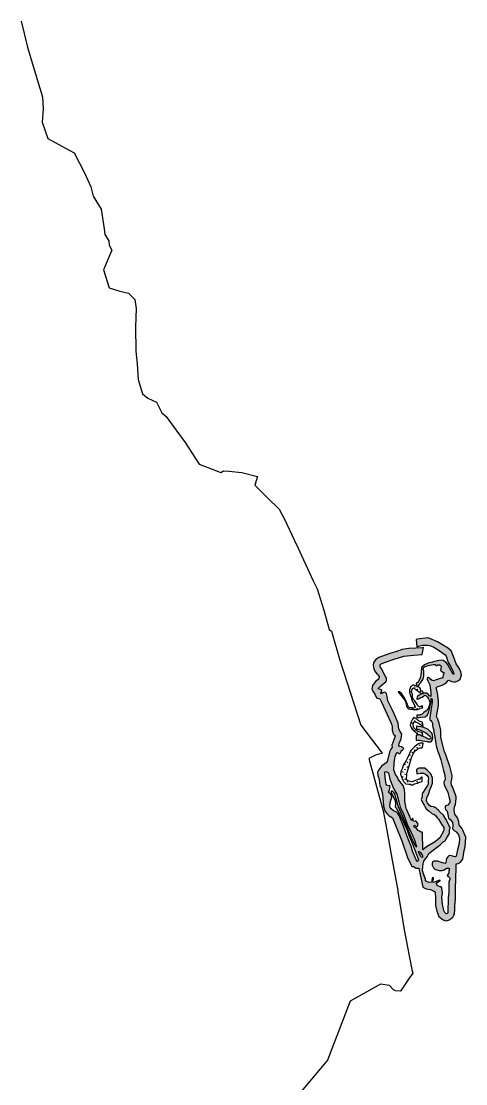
# Model space of a CAD drawing. Header units: metres. Extents: x 273377 to 358923, y 1974345 to 2116525.
# Drawn here: x 285333 to 288625, y 1998208 to 2006071 of the extents above; entities that cross this region are included whole.
import ezdxf

# ---------------------------------------------------------------- set-up
doc = ezdxf.new("R2010")
doc.units = ezdxf.units.M
doc.header["$MEASUREMENT"] = 0
for name, color, linetype in [('DISTRICT BOUNDRY', 86, 'Continuous'), ('MANGROOVE BUFFER ZONE', 120, 'Continuous'), ('MANGROOVES BUFFER ZONE', 120, 'Continuous')]:
    doc.layers.add(name, color=color, linetype=linetype)

msp = doc.modelspace()

# ---------------------------------------------------------------- hatches: boundary and pattern name
at = {"layer": 'MANGROOVE BUFFER ZONE'}
h = msp.add_hatch(dxfattribs=at)
h.set_pattern_fill('GRASS', color=256, scale=25)
h.paths.add_polyline_path([(288157.6, 2000680.1), (288165.9, 2000689.2), (288160.8, 2000695), (288158.9, 2000697.6), (288149.8, 2000702.5), (288135.1, 2000704.6), (288130.8, 2000710.7), (288133, 2000725.2), (288147.8, 2000760.5), (288152, 2000794.7), (288147.9, 2000801.3), (288139.2, 2000814.2), (288128.6, 2000831.7), (288128, 2000855.3), (288124.2, 2000876.1), (288109.1, 2000912.1), (288095.1, 2000944.6), (288080.1, 2000977.2), (288047.5, 2001041.6), (288044.2, 2001070.5), (288040.8, 2001087), (288037.7, 2001094.9), (288034.4, 2001101), (288031, 2001104.5), (288021.9, 2001105.3), (288016.9, 2001104.2), (288010.5, 2001100.2), (288003.7, 2001097), (287996.4, 2001096.3), (287994.9, 2001097.6), (287996, 2001102.2), (288002, 2001107.6), (288002.9, 2001117.5), (288002.9, 2001120.7), (287993.3, 2001126.6), (287975.1, 2001130), (287991.2, 2001149), (288026.7, 2001178.7), (288035.2, 2001183.4), (288037.3, 2001194.1), (288038.2, 2001204.7), (288038.8, 2001210), (288037.4, 2001212.6), (288029.7, 2001222.1), (287999.1, 2001282.8), (287991.1, 2001293.1), (287990.2, 2001305.2), (287993.3, 2001312.8), (288022.5, 2001325), (288095.3, 2001351), (288166.3, 2001373.2), (288239.8, 2001379.5), (288303.5, 2001383.5), (288311.2, 2001435.3), (288303.4, 2001434.5), (288254.7, 2001430.9), (288202.7, 2001429.6), (288153.2, 2001420.8), (288107, 2001404.4), (288071.2, 2001394.2), (288028.3, 2001379.8), (287981.3, 2001362.3), (287958.5, 2001347.4), (287941.7, 2001326), (287939.1, 2001304), (287944.6, 2001277.5), (287954.7, 2001256), (287968.2, 2001239.9), (287973.9, 2001233.7), (287983.2, 2001222.5), (287983.6, 2001210.9), (287981.7, 2001207), (287975.7, 2001199), (287956, 2001185.9), (287933.7, 2001156), (287930.4, 2001128.7), (287930.6, 2001127.9), (287932.6, 2001122.9), (287935.9, 2001114.3), (287948.5, 2001097.2), (287964.3, 2001064.9), (287989.7, 2001057), (288000.8, 2001032.3), (288043.9, 2000939.7), (288070.3, 2000882.4), (288077.5, 2000862), (288080.6, 2000850.8), (288079.9, 2000824.4), (288083, 2000816.2), (288086, 2000805.9), (288093.6, 2000790.5), (288098.1, 2000787.7), (288103.1, 2000780.2), (288092.2, 2000752), (288077.2, 2000713.7), (288081.3, 2000698.3), (288070.8, 2000683.6), (288063.2, 2000668.7), (288042.5, 2000592.2), (288035.2, 2000582.2), (288026.1, 2000575.6), (288001.8, 2000557.2), (287979, 2000529.9), (287971.6, 2000513.6), (287973, 2000489.9), (287981.6, 2000469.3), (287987.1, 2000439.4), (287988.5, 2000411.5), (287996.2, 2000401.9), (287999.1, 2000391.5), (288007.5, 2000353.6), (288016.9, 2000262.4), (288028.5, 2000221.7), (288044.5, 2000202.6), (288059, 2000191), (288081.6, 2000176.5), (288150.7, 2000005.3), (288197.5, 1999875.9), (288213.1, 1999842.8), (288226.9, 1999816.5), (288238.6, 1999816.5), (288259.2, 1999804.1), (288270.3, 1999802.3), (288276.3, 1999803), (288277.8, 1999803.4), (288308, 1999662.6), (288332.7, 1999651.6), (288365, 1999644.9), (288398.4, 1999629.2), (288400.4, 1999577.5), (288400.9, 1999527.4), (288411.5, 1999484.6), (288426.9, 1999446), (288457.1, 1999420.5), (288476.7, 1999414.2), (288490.9, 1999416.1), (288509.8, 1999422.7), (288518.5, 1999429.9), (288530.5, 1999441.4), (288538.1, 1999456.1), (288541.8, 1999463.9), (288543.5, 1999499.7), (288545, 1999523.3), (288549.5, 1999576.6), (288548.2, 1999678.2), (288552.2, 1999699.8), (288554.9, 1999834.5), (288558.2, 1999834.9), (288570.2, 1999838.7), (288584.4, 1999846.2), (288594, 1999856.6), (288602.5, 1999870), (288614.3, 1999933.5), (288621.2, 1999961.5), (288625.4, 2000033.8), (288604.4, 2000084.5), (288595.8, 2000100.1), (288581, 2000115.7), (288577.2, 2000119.7), (288574.1, 2000145.5), (288565.3, 2000176.8), (288543.8, 2000204.2), (288541.1, 2000216.1), (288540, 2000235.9), (288541.9, 2000258), (288550.4, 2000275.1), (288553.5, 2000319.3), (288553.7, 2000331.7), (288546, 2000354.1), (288527.7, 2000405.5), (288520.7, 2000417.1), (288517, 2000440.9), (288521.9, 2000462.9), (288523.7, 2000485.6), (288519.3, 2000509.2), (288509.6, 2000547.6), (288477.7, 2000641.1), (288467.8, 2000665), (288441.3, 2000770.5), (288439.6, 2000823.6), (288427.6, 2000875.3), (288417.5, 2000906.1), (288408.9, 2000924.8), (288423.9, 2001008.4), (288423.1, 2001040.5), (288415.2, 2001101.3), (288412.6, 2001112.1), (288406.2, 2001137.1), (288412.6, 2001144.9), (288444.3, 2001155.1), (288461.9, 2001163.7), (288469, 2001166.4), (288482.6, 2001177.9), (288493.7, 2001190.1), (288496.2, 2001191.9), (288498.8, 2001193.7), (288500.8, 2001194.9), (288510, 2001189.7), (288519.6, 2001185.7), (288537, 2001181.8), (288550.2, 2001182.8), (288562.9, 2001186.3), (288570.6, 2001192), (288582.8, 2001201.5), (288584.4, 2001203), (288591.7, 2001225.2), (288594.7, 2001232.8), (288589.4, 2001255.7), (288575.7, 2001283.1), (288555.2, 2001316.4), (288534, 2001368.7), (288525.1, 2001395), (288518.2, 2001412.6), (288488.5, 2001435.4), (288466, 2001449), (288415.9, 2001478.4), (288359.8, 2001502.5), (288344.2, 2001508.8), (288266.9, 2001498.6), (288259.2, 2001496.9), (288262.2, 2001441.3), (288276, 2001446.5), (288303.8, 2001454), (288342.4, 2001455), (288360.2, 2001450.9), (288387.9, 2001438.6), (288429.3, 2001415.3), (288471.7, 2001383), (288479.1, 2001373.1), (288494.7, 2001324.4), (288511.3, 2001297.2), (288531.1, 2001256.3), (288538.1, 2001240.6), (288536.2, 2001238.7), (288532.3, 2001239.9), (288529.8, 2001242.2), (288519.5, 2001258), (288514.2, 2001268.5), (288489, 2001312.8), (288478.2, 2001327.5), (288458.3, 2001339.3), (288444.3, 2001343.8), (288413.1, 2001336.8), (288378, 2001328.7), (288346, 2001320.2), (288318.9, 2001308.2), (288301.2, 2001291.6), (288298.4, 2001286.4), (288293.2, 2001232.9), (288288.1, 2001210.8), (288279.2, 2001195), (288272, 2001180.5), (288264.1, 2001175.3), (288258.2, 2001173.7), (288262.1, 2001149.8), (288268.2, 2001147.1), (288270.8, 2001147.4), (288275, 2001152.2), (288286.4, 2001168.9), (288291.7, 2001177.6), (288306.5, 2001200), (288311.7, 2001214), (288314, 2001224.8), (288313.8, 2001261.4), (288310, 2001277), (288313.4, 2001287.8), (288320.8, 2001293.7), (288346.7, 2001303.5), (288383.3, 2001310), (288390.3, 2001311.1), (288395.7, 2001310.4), (288400.2, 2001309.7), (288402.2, 2001308.5), (288404.1, 2001306.7), (288404.5, 2001303.1), (288406.9, 2001300.5), (288410.9, 2001302.2), (288418.3, 2001309.2), (288420, 2001309.2), (288430.1, 2001307.4), (288433.9, 2001306.6), (288436.4, 2001304.7), (288438.5, 2001302.7), (288442.3, 2001297.9), (288443.6, 2001294.6), (288439.5, 2001268.3), (288440.2, 2001264.5), (288440.7, 2001263), (288442.6, 2001261.9), (288444.8, 2001261.9), (288456.2, 2001255.1), (288462.4, 2001251.8), (288463.2, 2001243.2), (288457.6, 2001232.3), (288456.2, 2001221.1), (288455, 2001212.6), (288447, 2001210), (288434.7, 2001206.7), (288412.4, 2001198.6), (288387.1, 2001189.7), (288376.9, 2001192.4), (288367.1, 2001199.1), (288358.3, 2001210), (288346.5, 2001214.8), (288341, 2001213.4), (288340.1, 2001201.6), (288344.4, 2001188.7), (288358.1, 2001160.9), (288366.5, 2001102.7), (288366.3, 2001082.9), (288367.3, 2001074.9), (288365.5, 2001074.3), (288356.5, 2001079.3), (288346.7, 2001091), (288335.6, 2001097.9), (288319.5, 2001099), (288315.5, 2001101.2), (288309.6, 2001099.2), (288311.5, 2001094.6), (288303.3, 2001095.2), (288302.1, 2001095.6), (288280.5, 2001083.2), (288269.8, 2001076.5), (288264.9, 2001074.5), (288263.4, 2001053), (288274.3, 2001057.5), (288288.1, 2001064.6), (288302, 2001069.9), (288312.1, 2001076.4), (288317.3, 2001080), (288322.4, 2001082.6), (288327.3, 2001081), (288331.4, 2001078.8), (288341.7, 2001069.8), (288350.3, 2001056.1), (288356.7, 2001041.2), (288358.4, 2001019.5), (288350.7, 2000998.5), (288338.4, 2000972.8), (288313.6, 2000954.8), (288302.5, 2000944.1), (288284.1, 2000936.7), (288268.9, 2000935.1), (288263.8, 2000935.8), (288264.2, 2000915.9), (288292.8, 2000920.3), (288324.1, 2000924.3), (288341.9, 2000937.7), (288352.5, 2000960.4), (288359.6, 2000993.5), (288370.1, 2001032.4), (288368.5, 2001051.1), (288368.4, 2001056.8), (288370.2, 2001058.6), (288373.2, 2001058.9), (288376.3, 2001054.7), (288377, 2001029.5), (288369.2, 2000984.6), (288359.9, 2000919.3), (288359.4, 2000905.8), (288360.3, 2000901), (288365.8, 2000895.1), (288373.1, 2000885.8), (288377.9, 2000875.6), (288379.8, 2000857.1), (288382.6, 2000846.6), (288388.9, 2000825.3), (288390.1, 2000809.7), (288397.4, 2000775.8), (288404, 2000724.5), (288406.9, 2000710), (288419.6, 2000666), (288428.1, 2000643), (288439.7, 2000605.2), (288461, 2000526.4), (288470.6, 2000491.5), (288472.1, 2000459.9), (288463.8, 2000439.7), (288464.6, 2000420.6), (288482, 2000382.6), (288491.8, 2000365), (288497.9, 2000344.6), (288500.5, 2000332.6), (288508.2, 2000307.1), (288506.2, 2000288.7), (288493.3, 2000270.5), (288483.5, 2000268.3), (288473, 2000261.5), (288473, 2000248.4), (288475.1, 2000238.8), (288487, 2000225.8), (288495.1, 2000187.4), (288497.8, 2000173.2), (288511, 2000162.8), (288527.6, 2000144.5), (288528.9, 2000122.4), (288528.3, 2000095.5), (288534.4, 2000087.8), (288542.4, 2000080.6), (288549.6, 2000077), (288557.6, 2000071), (288570.9, 2000049.9), (288579.4, 2000025.2), (288575.8, 1999986.2), (288565.4, 1999939), (288553.4, 1999892.5), (288549.1, 1999887.9), (288536.6, 1999890.9), (288519.8, 1999895.5), (288503.3, 1999896.8), (288491.8, 1999886.5), (288485.5, 1999876.9), (288481.4, 1999863.2), (288477.2, 1999843), (288473.1, 1999838.9), (288453.8, 1999842.4), (288438.9, 1999847.8), (288426.9, 1999853.4), (288417.6, 1999854.4), (288387.7, 1999855.1), (288378.6, 1999849.4), (288375.9, 1999836.8), (288375.6, 1999826.7), (288385.3, 1999805.4), (288395.8, 1999796.2), (288402.2, 1999792.6), (288429, 1999786.4), (288449.4, 1999786.2), (288457, 1999787.9), (288466, 1999790.2), (288475.4, 1999798.5), (288479.2, 1999800.9), (288485.4, 1999803.8), (288493.6, 1999804.1), (288499.6, 1999804), (288503, 1999801.6), (288504, 1999797.6), (288500.2, 1999784.1), (288499.8, 1999770.1), (288492.1, 1999756.3), (288488.1, 1999749.7), (288496.8, 1999740.8), (288505.3, 1999734.6), (288507.9, 1999730.5), (288506.5, 1999720.6), (288500.4, 1999701.5), (288499, 1999625.3), (288496.1, 1999584.8), (288493.2, 1999475.5), (288489.6, 1999467.1), (288481.9, 1999464.4), (288479.2, 1999464.9), (288469.8, 1999474.7), (288462.5, 1999490.9), (288455.3, 1999524.6), (288453.1, 1999533.7), (288448.4, 1999591.1), (288452.2, 1999616.2), (288448.6, 1999656.7), (288443.6, 1999666.1), (288435.3, 1999665.4), (288413.2, 1999675.8), (288408.5, 1999690.9), (288412.6, 1999696.5), (288425.6, 1999703.8), (288430.9, 1999706.8), (288436.2, 1999709.3), (288435.4, 1999712.3), (288432.1, 1999715.1), (288418.8, 1999709), (288399.9, 1999701.2), (288394.5, 1999699.1), (288387.4, 1999698.3), (288379, 1999704.6), (288380.8, 1999710.8), (288384.2, 1999715.6), (288386.9, 1999718.9), (288387.6, 1999727.5), (288383.9, 1999733.8), (288376.3, 1999731.6), (288375.1, 1999709.8), (288370.4, 1999701), (288354.8, 1999697.1), (288334.9, 1999704), (288328.2, 1999709.1), (288326.3, 1999726.7), (288322.8, 1999734.7), (288312, 1999762.5), (288305.8, 1999785.5), (288307.4, 1999819.3), (288309.9, 1999835.8), (288315.6, 1999854.5), (288326, 1999871.4), (288338.8, 1999888), (288346.8, 1999901.2), (288355.2, 1999911.9), (288364.8, 1999921.8), (288434.9, 1999976.3), (288457.1, 1999998.6), (288472.1, 2000005.5), (288478.2, 2000016), (288487, 2000033.4), (288505.2, 2000058.8), (288504.3, 2000086), (288507.4, 2000093.3), (288509.5, 2000099.6), (288509.4, 2000102.8), (288507, 2000108.4), (288502.2, 2000116.3), (288487, 2000148.1), (288478.9, 2000165.8), (288461.2, 2000196), (288436.3, 2000219), (288424.7, 2000226.9), (288423, 2000234.3), (288414.2, 2000240.9), (288406.4, 2000247.5), (288397.7, 2000251.8), (288392.8, 2000254.4), (288387.1, 2000256.3), (288366.8, 2000260.8), (288356.2, 2000267.6), (288350, 2000276), (288340.8, 2000287.8), (288335.3, 2000302.9), (288336.5, 2000323.4), (288352.3, 2000355.8), (288359.9, 2000382.9), (288369.1, 2000405.3), (288379.9, 2000431.9), (288379.1, 2000472.9), (288367.3, 2000501.5), (288340.6, 2000529), (288323.1, 2000543.6), (288278.4, 2000543.1), (288268.8, 2000538.7), (288264.3, 2000535.5), (288261.3, 2000534.7), (288262.3, 2000502.5), (288291, 2000505.7), (288313.1, 2000506.1), (288326.1, 2000499.8), (288338.1, 2000491.2), (288346.6, 2000476.7), (288350, 2000467.1), (288346.2, 2000455.3), (288346.1, 2000426.1), (288341.2, 2000415.4), (288326.2, 2000393.1), (288305.2, 2000359.5), (288302.9, 2000350), (288301.3, 2000331.5), (288295.9, 2000311.5), (288304.6, 2000289.6), (288317.3, 2000269.1), (288322.9, 2000258.8), (288332.8, 2000242.1), (288353.4, 2000224.5), (288376.3, 2000205.7), (288388, 2000202), (288400.2, 2000193.2), (288413.3, 2000175.1), (288424.3, 2000166.6), (288446.3, 2000128.3), (288462.4, 2000105.4), (288463.3, 2000089.5), (288459.6, 2000077), (288433.6, 2000027.4), (288401.8, 2000001.2), (288334.2, 1999962.4), (288306.9, 1999939.3), (288306, 2000068.3), (288301.4, 2000069.8), (288294.3, 2000070.6), (288289.8, 2000072.6), (288282.8, 2000078), (288273.7, 2000081.5), (288263.3, 2000094), (288248.5, 2000105), (288242.7, 2000107.9), (288244.2, 2000118), (288244.4, 2000120.1), (288250, 2000120.9), (288253.5, 2000117.2), (288259.1, 2000112.3), (288265.5, 2000111.9), (288268.6, 2000113.9), (288270.4, 2000117.8), (288271.4, 2000126.3), (288271.8, 2000131.9), (288267.7, 2000136.8), (288260, 2000149.8), (288255.2, 2000151.8), (288251.1, 2000150.6), (288245.9, 2000150), (288241.9, 2000151.7), (288238.1, 2000154.7), (288237, 2000158.4), (288236, 2000169.5), (288231.4, 2000172.1), (288229.6, 2000170.3), (288228.5, 2000167.2), (288228.7, 2000161.9), (288230, 2000157.1), (288224.7, 2000155.4), (288221.8, 2000161.3), (288220.2, 2000164.6), (288216.9, 2000169.4), (288210.8, 2000188.8), (288203.9, 2000201.5), (288188.1, 2000236.1), (288184.3, 2000245.6), (288174.1, 2000299), (288173.2, 2000356.8), (288170.6, 2000386.8), (288162.3, 2000416.3), (288153.1, 2000427.2), (288138, 2000445.6), (288124.3, 2000461), (288118.8, 2000476.9), (288105.3, 2000497.3), (288093.3, 2000530), (288094.5, 2000577.1), (288096.8, 2000599.1), (288103.4, 2000629.2), (288111.3, 2000654.4), (288113.8, 2000658.4), (288117.8, 2000658.8), (288125.1, 2000656.3), (288131.2, 2000653.1), (288138.1, 2000652.6), (288141, 2000656.1), (288147, 2000666.3), (288146.3, 2000671.8)])
h.paths.add_polyline_path([(288034.4, 2000518.9), (288053.2, 2000510.1), (288063.8, 2000462.9), (288090.3, 2000393.5), (288113.7, 2000351.4), (288129.9, 2000294.6), (288139.9, 2000255.5), (288148.2, 2000232.7), (288164.8, 2000205.9), (288183.7, 2000149.1), (288197.2, 2000117.3), (288211.3, 2000089.9), (288233, 2000041), (288247.1, 2000004.6), (288259.6, 1999962), (288257, 1999958.2), (288252.9, 1999970.7), (288236.8, 1999999.6), (288226.6, 2000022.9), (288159.9, 2000185.2), (288145.5, 2000216.8), (288127.3, 2000258.2), (288113.8, 2000299), (288104.1, 2000334.4), (288101.6, 2000347.5), (288094.8, 2000360.2), (288085.8, 2000372), (288082.1, 2000374.2), (288075.1, 2000374.1), (288072.8, 2000373.1), (288071.9, 2000370.7), (288072.5, 2000364.4), (288099.7, 2000307.8), (288102.5, 2000302.1), (288103.9, 2000279.1), (288102.4, 2000256.2), (288107.9, 2000252.4), (288127.2, 2000218.5), (288155.7, 2000161.2), (288167.1, 2000137.1), (288179.9, 2000108.1), (288191, 2000084.4), (288205.9, 2000040.1), (288227.7, 1999988.7), (288241.1, 1999956.4), (288259.9, 1999905), (288268.6, 1999884.7), (288275.1, 1999864.2), (288272.9, 1999858.7), (288266.4, 1999853.3), (288257.1, 1999866), (288246, 1999894.7), (288231.8, 1999930.2), (288220.1, 1999967.1), (288201.1, 2000012.7), (288187.5, 2000053), (288167.4, 2000105.9), (288157, 2000130.5), (288132.4, 2000192.8), (288121.7, 2000207.2), (288109.2, 2000221.1), (288090.2, 2000228.2), (288073.3, 2000243.3), (288066.5, 2000252.6), (288063.1, 2000265.1), (288067.6, 2000300.3), (288078.1, 2000326.4), (288075.5, 2000344.7), (288070.3, 2000350.9), (288059.4, 2000357.7), (288052.6, 2000364.7), (288059.4, 2000384.2), (288063.4, 2000396.7), (288065.8, 2000406.4), (288062.6, 2000414.3), (288055.2, 2000413.8), (288039.5, 2000416.8), (288038.8, 2000419.6), (288035.9, 2000427.4), (288033.3, 2000438.4), (288027.4, 2000479.8), (288026.1, 2000505.5), (288025, 2000514.6), (288029.5, 2000517.1)], flags=16)
h.paths.add_polyline_path([(288274.2, 1999926.1), (288279, 1999926.7), (288287.4, 1999921.4), (288296.7, 1999906.8), (288301.7, 1999899.7), (288304.6, 1999896.1), (288306.1, 1999883.5), (288295.8, 1999884.5), (288291.8, 1999890.9), (288280.4, 1999912.4), (288274.6, 1999920.8), (288273.3, 1999924.2)], flags=16)
h.paths.add_polyline_path([(288373.4, 2000801.3), (288362.7, 2000814.5), (288344.9, 2000831.3), (288333.1, 2000836.9), (288307.9, 2000845.9), (288261.5, 2000854.6), (288260.7, 2000832.1), (288268.8, 2000831.6), (288283.7, 2000827), (288300.7, 2000819.5), (288315.4, 2000811.8), (288329.7, 2000804.3), (288340.6, 2000798.2), (288358.7, 2000780.6), (288364.2, 2000774.4), (288366.1, 2000771.2), (288365.5, 2000763.6), (288363.8, 2000759.3), (288359.2, 2000757.2), (288349.3, 2000757.5), (288340.9, 2000761.1), (288327.3, 2000769.6), (288308.8, 2000776.8), (288300.3, 2000781.1), (288289.1, 2000786.9), (288275.5, 2000789.4), (288270.6, 2000787.1), (288259.2, 2000785.7), (288258.1, 2000749.4), (288270.1, 2000749.9), (288283.1, 2000751.5), (288295.3, 2000748.3), (288306.1, 2000745.8), (288339, 2000740.1), (288343.9, 2000738.3), (288364.6, 2000737.6), (288371.9, 2000742.6), (288379.2, 2000753.8), (288380.4, 2000770.5), (288379.8, 2000789.2)], flags=17)
at = {"layer": 'MANGROOVES BUFFER ZONE'}
h = msp.add_hatch(dxfattribs=at)
h.set_pattern_fill('GRASS', color=256)
h.set_pattern_definition([(90, (0, 0), (-17.96051224, 17.96051224), [4.7625, -31.15852448]), (45, (0, 0), (-17.96051224, 17.96051224), [4.7625, -20.6375]), (135, (0, 0), (-17.96051224, -17.96051224), [4.7625, -20.6375])])
h.paths.add_polyline_path([(288187.7, 2000502), (288191.7, 2000511.9), (288202, 2000544.8), (288214.5, 2000586.2), (288220, 2000613.8), (288225.5, 2000628.4), (288240.9, 2000660.1), (288250.7, 2000671.7), (288269.1, 2000684), (288286.1, 2000693.2), (288299.5, 2000694.8), (288304.3, 2000696.7), (288308.7, 2000729.4), (288297.1, 2000729), (288288.2, 2000728.1), (288280.7, 2000725.2), (288276, 2000723), (288268.5, 2000718.4), (288246.6, 2000702.4), (288221, 2000676.4), (288212.4, 2000664.4), (288201.7, 2000634.8), (288182.9, 2000599.5), (288160.4, 2000561), (288156.4, 2000543.7), (288143.7, 2000519), (288141.7, 2000498.6), (288155.8, 2000460.8), (288167.6, 2000442), (288180.6, 2000427.8), (288204.9, 2000424.4), (288220.7, 2000420.9), (288234.2, 2000421.3), (288244.2, 2000428.4), (288268, 2000433.3), (288283.3, 2000439.4), (288303.4, 2000444.7), (288302.9, 2000477.1), (288300.9, 2000476.6), (288293.3, 2000472.8), (288284.8, 2000465.5), (288271.9, 2000459), (288258.6, 2000454.3), (288240, 2000447.5), (288222.9, 2000442.4), (288213.6, 2000445.1), (288202.9, 2000448), (288193.6, 2000452), (288187.5, 2000456.6)])
h.paths.add_polyline_path([(288236.2, 2000859.1), (288237.2, 2000879.6), (288240, 2000885.4), (288254.3, 2000886.9), (288276.1, 2000877.7), (288291.1, 2000866.2), (288304.5, 2000856.5), (288310.9, 2000852.5), (288306, 2000884.2), (288295.8, 2000886.2), (288286.7, 2000889), (288280.1, 2000892.2), (288273.8, 2000897.2), (288262.7, 2000905.7), (288248.2, 2000914.4), (288239.8, 2000918), (288231.9, 2000906.7), (288218.2, 2000882.1), (288214.4, 2000861.4), (288226.3, 2000835.8), (288257.3, 2000807.1), (288262.7, 2000798.7), (288279.2, 2000793), (288307.4, 2000784.1), (288304.9, 2000804.4), (288270.5, 2000816), (288241.5, 2000842.8)])
h.paths.add_polyline_path([(288302.6, 2001006.1), (288300.4, 2001005.2), (288297.8, 2001003.3), (288295.9, 2001000.8), (288294.2, 2000999.3), (288289.1, 2000998.8), (288282.3, 2000998), (288278.3, 2000998.9), (288272.9, 2001003.2), (288267.2, 2001012.1), (288248.2, 2001040.9), (288236.7, 2001054.2), (288231.5, 2001068.4), (288229.7, 2001085.8), (288223.9, 2001111.1), (288227.6, 2001128), (288231.6, 2001132.8), (288238.1, 2001137.2), (288244.1, 2001133), (288253.3, 2001127.5), (288272.5, 2001112.6), (288292.6, 2001099.3), (288303.3, 2001095.2), (288311.5, 2001094.6), (288303.8, 2001113.1), (288300.6, 2001113), (288293, 2001114.4), (288289.1, 2001131.8), (288285.4, 2001137.7), (288283.5, 2001139.5), (288275.1, 2001144), (288262.2, 2001149.8), (288251, 2001154.1), (288240.4, 2001156.8), (288230.7, 2001156.8), (288227.6, 2001155.4), (288223.2, 2001151.4), (288217.5, 2001146.7), (288208.6, 2001122.8), (288208.8, 2001103.9), (288217.3, 2001073.5), (288227.1, 2001050), (288234, 2001032.2), (288244.5, 2001010), (288250.3, 2000995.5), (288250.3, 2000992.1), (288247.7, 2000990.9), (288237.7, 2000987.8), (288230.8, 2000986.7), (288227.6, 2000988.9), (288222.2, 2000990.5), (288217.1, 2000990.5), (288208.8, 2000991), (288205.1, 2000993.1), (288199.8, 2000999.8), (288187.5, 2001031.9), (288182.6, 2001045.4), (288167.4, 2001072.3), (288149.7, 2001095.4), (288134.2, 2001108), (288125.3, 2001109.6), (288123.7, 2001108.5), (288123.6, 2001106.2), (288128.6, 2001100.1), (288144.1, 2001083), (288161.4, 2001062), (288172.5, 2001050), (288180.5, 2001028.8), (288184.5, 2001011.1), (288187.3, 2001002.2), (288192.2, 2000991.4), (288195.8, 2000986.8), (288203.4, 2000983.3), (288212.7, 2000981), (288234.4, 2000977.1), (288267.2, 2000976.9), (288283.6, 2000982.9), (288288.4, 2000986.6), (288297.5, 2000989.2), (288307.2, 2000989)])

# ---------------------------------------------------------------- linework, layer by layer
at = {"layer": 'DISTRICT BOUNDRY'}
msp.add_polyline3d([(285332.8, 2006071.3, 0), (285380.2, 2005879.7, 0), (285443.4, 2005665.8, 0), (285479.4, 2005543.3, 0), (285489.9, 2005508.6, 0), (285494.5, 2005423.2, 0), (285487.2, 2005325.2, 0), (285528.7, 2005202.7, 0), (285660.7, 2005132.5, 0), (285723.7, 2005097.8, 0), (285804.5, 2004944.8, 0), (285849.3, 2004847, 0), (285864.9, 2004776.6, 0), (285924.1, 2004680.5, 0), (285946.1, 2004534.9, 0), (285952.7, 2004492.6, 0), (285981.2, 2004447.4, 0), (285984.9, 2004413.1, 0), (286004.9, 2004377.2, 0), (285942, 2004230.4, 0), (285985.2, 2004097.4, 0), (286062.4, 2004072.9, 0), (286127.6, 2004059.8, 0), (286173.9, 2004011.1, 0), (286183.7, 2003946.1, 0), (286179.3, 2003808.5, 0), (286182.3, 2003630.2, 0), (286192, 2003536.9, 0), (286198.1, 2003419.9, 0), (286229.9, 2003313.6, 0), (286270.6, 2003282.4, 0), (286334.4, 2003251.7, 0), (286375.4, 2003173.9, 0), (286405.7, 2003146.8, 0), (286485, 2003036.4, 0), (286546.7, 2002954, 0), (286650.7, 2002794.1, 0), (286810.9, 2002731.8, 0), (286831.4, 2002743.8, 0), (286869.4, 2002741.6, 0), (286966.2, 2002732.8, 0), (287083, 2002701.4, 0), (287062.3, 2002637.5, 0), (287154.3, 2002547.8, 0), (287243.9, 2002459.2, 0), (287281.6, 2002385.9, 0), (287355, 2002233.2, 0), (287384.9, 2002172, 0), (287422.6, 2002084.2, 0), (287495.8, 2001929.2, 0), (287523.9, 2001871.1, 0), (287573, 2001713.1, 0), (287612.5, 2001569.8, 0), (287630.7, 2001557.7, 0), (287692.4, 2001343, 0), (287848.5, 2000860.5, 0), (288005.3, 2000653.4, 0), (287956.5, 2000639.2, 0), (287907.7, 2000616.2, 0), (288014.2, 2000228.6, 0), (288039.9, 2000083.5, 0), (288081, 1999862.8, 0), (288121.2, 1999639.2, 0), (288122.3, 1999627.6, 0), (288172.4, 1999334, 0), (288206.6, 1999154.3, 0), (288225.4, 1999052.6, 0), (288234, 1999027.5, 0), (288200.2, 1998981.2, 0), (288142.1, 1998893.4, 0), (288104.4, 1998895.3, 0), (288089.4, 1998902.6, 0), (288060.9, 1998934.3, 0), (287994.7, 1998944.8, 0), (287769.4, 1998819.6, 0), (287644.8, 1998497.5, 0), (287601.8, 1998381.6, 0), (287405.8, 1998150.6, 0)], dxfattribs=at)
at = {"layer": 'MANGROOVES BUFFER ZONE', "flags": 128}
for points in [[(288306.9, 1999939.3), (288306, 2000068.3), (288301.4, 2000069.8), (288294.3, 2000070.6), (288289.8, 2000072.6), (288282.8, 2000078), (288273.7, 2000081.5), (288263.3, 2000094), (288248.5, 2000105), (288242.7, 2000107.9), (288244.2, 2000118), (288244.4, 2000120.1), (288250, 2000120.9), (288253.5, 2000117.2), (288259.1, 2000112.3), (288265.5, 2000111.9), (288268.6, 2000113.9), (288270.4, 2000117.8), (288271.4, 2000126.3), (288271.8, 2000131.9), (288267.7, 2000136.8), (288260, 2000149.8), (288255.2, 2000151.8), (288251.1, 2000150.6), (288245.9, 2000150), (288241.9, 2000151.7), (288238.1, 2000154.7), (288237, 2000158.4), (288236, 2000169.5), (288231.4, 2000172.1), (288229.6, 2000170.3), (288228.5, 2000167.2), (288228.7, 2000161.9), (288230, 2000157.1), (288224.7, 2000155.4), (288221.8, 2000161.3), (288220.2, 2000164.6), (288216.9, 2000169.4), (288210.8, 2000188.8), (288203.9, 2000201.5), (288188.1, 2000236.1), (288184.3, 2000245.6), (288174.1, 2000299), (288173.2, 2000356.8), (288170.6, 2000386.8), (288162.3, 2000416.3), (288153.1, 2000427.2), (288138, 2000445.6), (288124.3, 2000461), (288118.8, 2000476.9), (288105.3, 2000497.3), (288093.3, 2000530), (288094.5, 2000577.1), (288096.8, 2000599.1), (288103.4, 2000629.2), (288111.3, 2000654.4), (288113.8, 2000658.4), (288117.8, 2000658.8), (288125.1, 2000656.3), (288131.2, 2000653.1), (288138.1, 2000652.6), (288141, 2000656.1), (288147, 2000666.3), (288146.3, 2000671.8), (288157.6, 2000680.1), (288165.9, 2000689.2), (288160.8, 2000695), (288158.9, 2000697.6), (288149.8, 2000702.5), (288135.1, 2000704.6), (288130.8, 2000710.7), (288133, 2000725.2), (288147.8, 2000760.5), (288152, 2000794.7), (288147.9, 2000801.3), (288139.2, 2000814.2), (288128.6, 2000831.7), (288128, 2000855.3), (288124.2, 2000876.1), (288109.1, 2000912.1), (288095.1, 2000944.6), (288080.1, 2000977.2), (288047.5, 2001041.6), (288044.2, 2001070.5), (288040.8, 2001087), (288037.7, 2001094.9), (288034.4, 2001101), (288031, 2001104.5), (288021.9, 2001105.3), (288016.9, 2001104.2), (288010.5, 2001100.2), (288003.7, 2001097), (287996.4, 2001096.3), (287994.9, 2001097.6), (287996, 2001102.2), (288002, 2001107.6), (288002.9, 2001117.5), (288002.9, 2001120.7), (287993.3, 2001126.6), (287975.1, 2001130), (287991.2, 2001149), (288026.7, 2001178.7), (288035.2, 2001183.4), (288037.3, 2001194.1), (288038.2, 2001204.7), (288038.8, 2001210), (288037.4, 2001212.6), (288029.7, 2001222.1), (287999.1, 2001282.8), (287991.1, 2001293.1), (287990.2, 2001305.2), (287993.3, 2001312.8), (288022.5, 2001325), (288095.3, 2001351), (288166.3, 2001373.2), (288239.8, 2001379.5), (288303.5, 2001383.5), (288311.2, 2001435.3), (288303.4, 2001434.5), (288254.7, 2001430.9), (288202.7, 2001429.6), (288153.2, 2001420.8), (288107, 2001404.4), (288071.2, 2001394.2), (288028.3, 2001379.8), (287981.3, 2001362.3), (287958.5, 2001347.4), (287941.7, 2001326), (287939.1, 2001304), (287944.6, 2001277.5), (287954.7, 2001256), (287968.2, 2001239.9), (287973.9, 2001233.7), (287983.2, 2001222.5), (287983.6, 2001210.9), (287981.7, 2001207), (287975.7, 2001199), (287956, 2001185.9), (287933.7, 2001156), (287930.4, 2001128.7), (287930.6, 2001127.9), (287932.6, 2001122.9), (287935.9, 2001114.3), (287948.5, 2001097.2), (287964.3, 2001064.9), (287989.7, 2001057), (288000.8, 2001032.3), (288043.9, 2000939.7), (288070.3, 2000882.4), (288077.5, 2000862), (288080.6, 2000850.8), (288079.9, 2000824.4), (288083, 2000816.2), (288086, 2000805.9), (288093.6, 2000790.5), (288098.1, 2000787.7), (288103.1, 2000780.2), (288092.2, 2000752), (288077.2, 2000713.7), (288081.3, 2000698.3), (288070.8, 2000683.6), (288063.2, 2000668.7), (288042.5, 2000592.2), (288035.2, 2000582.2), (288026.1, 2000575.6), (288001.8, 2000557.2), (287979, 2000529.9), (287971.6, 2000513.6), (287973, 2000489.9), (287981.6, 2000469.3), (287987.1, 2000439.4), (287988.5, 2000411.5), (287996.2, 2000401.9), (287999.1, 2000391.5), (288007.5, 2000353.6), (288016.9, 2000262.4), (288028.5, 2000221.7), (288044.5, 2000202.6), (288059, 2000191), (288081.6, 2000176.5), (288150.7, 2000005.3), (288197.5, 1999875.9), (288213.1, 1999842.8), (288226.9, 1999816.5), (288238.6, 1999816.5), (288259.2, 1999804.1), (288270.3, 1999802.3), (288276.3, 1999803), (288277.8, 1999803.4), (288308, 1999662.6), (288332.7, 1999651.6), (288365, 1999644.9), (288398.4, 1999629.2), (288400.4, 1999577.5), (288400.9, 1999527.4), (288411.5, 1999484.6), (288426.9, 1999446), (288457.1, 1999420.5), (288476.7, 1999414.2), (288490.9, 1999416.1), (288509.8, 1999422.7), (288518.5, 1999429.9), (288530.5, 1999441.4), (288538.1, 1999456.1), (288541.8, 1999463.9), (288543.5, 1999499.7), (288545, 1999523.3), (288549.5, 1999576.6), (288548.2, 1999678.2), (288552.2, 1999699.8), (288554.9, 1999834.5), (288558.2, 1999834.9), (288570.2, 1999838.7), (288584.4, 1999846.2), (288594, 1999856.6), (288602.5, 1999870), (288614.3, 1999933.5), (288621.2, 1999961.5), (288625.4, 2000033.8), (288604.4, 2000084.5), (288595.8, 2000100.1), (288581, 2000115.7), (288577.2, 2000119.7), (288574.1, 2000145.5), (288565.3, 2000176.8), (288543.8, 2000204.2), (288541.1, 2000216.1), (288540, 2000235.9), (288541.9, 2000258), (288550.4, 2000275.1), (288553.5, 2000319.3), (288553.7, 2000331.7), (288546, 2000354.1), (288527.7, 2000405.5), (288520.7, 2000417.1), (288517, 2000440.9), (288521.9, 2000462.9), (288523.7, 2000485.6), (288519.3, 2000509.2), (288509.6, 2000547.6), (288477.7, 2000641.1), (288467.8, 2000665), (288441.3, 2000770.5), (288439.6, 2000823.6), (288427.6, 2000875.3), (288417.5, 2000906.1), (288408.9, 2000924.8), (288423.9, 2001008.4), (288423.1, 2001040.5), (288415.2, 2001101.3), (288412.6, 2001112.1), (288406.2, 2001137.1), (288412.6, 2001144.9), (288444.3, 2001155.1), (288461.9, 2001163.7), (288469, 2001166.4), (288482.6, 2001177.9), (288493.7, 2001190.1), (288496.2, 2001191.9), (288498.8, 2001193.7), (288500.8, 2001194.9), (288510, 2001189.7), (288519.6, 2001185.7), (288537, 2001181.8), (288550.2, 2001182.8), (288562.9, 2001186.3), (288570.6, 2001192), (288582.8, 2001201.5), (288584.4, 2001203), (288591.7, 2001225.2), (288594.7, 2001232.8), (288589.4, 2001255.7), (288575.7, 2001283.1), (288555.2, 2001316.4), (288534, 2001368.7), (288525.1, 2001395), (288518.2, 2001412.6), (288488.5, 2001435.4), (288466, 2001449), (288415.9, 2001478.4), (288359.8, 2001502.5), (288344.2, 2001508.8), (288266.9, 2001498.6), (288259.2, 2001496.9), (288262.2, 2001441.3), (288276, 2001446.5), (288303.8, 2001454), (288342.4, 2001455), (288360.2, 2001450.9), (288387.9, 2001438.6), (288429.3, 2001415.3), (288471.7, 2001383), (288479.1, 2001373.1), (288494.7, 2001324.4), (288511.3, 2001297.2), (288531.1, 2001256.3), (288538.1, 2001240.6), (288536.2, 2001238.7), (288532.3, 2001239.9), (288529.8, 2001242.2), (288519.5, 2001258), (288514.2, 2001268.5), (288489, 2001312.8), (288478.2, 2001327.5), (288458.3, 2001339.3), (288444.3, 2001343.8), (288413.1, 2001336.8), (288378, 2001328.7), (288346, 2001320.2), (288318.9, 2001308.2), (288301.2, 2001291.6), (288298.4, 2001286.4), (288293.2, 2001232.9), (288288.1, 2001210.8), (288279.2, 2001195), (288272, 2001180.5), (288264.1, 2001175.3), (288258.2, 2001173.7), (288262.7, 2001146.4), (288270.8, 2001147.4), (288275, 2001152.2), (288286.4, 2001168.9), (288291.7, 2001177.6), (288306.5, 2001200), (288311.7, 2001214), (288314, 2001224.8), (288313.8, 2001261.4), (288310, 2001277), (288313.4, 2001287.8), (288320.8, 2001293.7), (288346.7, 2001303.5), (288383.3, 2001310), (288390.3, 2001311.1), (288395.7, 2001310.4), (288400.2, 2001309.7), (288402.2, 2001308.5), (288404.1, 2001306.7), (288404.5, 2001303.1), (288406.9, 2001300.5), (288410.9, 2001302.2), (288418.3, 2001309.2), (288420, 2001309.2), (288430.1, 2001307.4), (288433.9, 2001306.6), (288436.4, 2001304.7), (288438.5, 2001302.7), (288442.3, 2001297.9), (288443.6, 2001294.6), (288439.5, 2001268.3), (288440.2, 2001264.5), (288440.7, 2001263), (288442.6, 2001261.9), (288444.8, 2001261.9), (288456.2, 2001255.1), (288462.4, 2001251.8), (288463.2, 2001243.2), (288457.6, 2001232.3), (288456.2, 2001221.1), (288455, 2001212.6), (288447, 2001210), (288434.7, 2001206.7), (288412.4, 2001198.6), (288387.1, 2001189.7), (288376.9, 2001192.4), (288367.1, 2001199.1), (288358.3, 2001210), (288346.5, 2001214.8), (288341, 2001213.4), (288340.1, 2001201.6), (288344.4, 2001188.7), (288358.1, 2001160.9), (288366.5, 2001102.7), (288366.3, 2001082.9), (288367.3, 2001074.9), (288365.5, 2001074.3), (288356.5, 2001079.3), (288346.7, 2001091), (288335.6, 2001097.9), (288319.5, 2001099), (288315.5, 2001101.2), (288306.6, 2001098.2), (288280.5, 2001083.2), (288269.8, 2001076.5), (288264.9, 2001074.5), (288263.4, 2001053), (288274.3, 2001057.5), (288288.1, 2001064.6), (288302, 2001069.9), (288312.1, 2001076.4), (288317.3, 2001080), (288322.4, 2001082.6), (288327.3, 2001081), (288331.4, 2001078.8), (288341.7, 2001069.8), (288350.3, 2001056.1), (288356.7, 2001041.2), (288358.4, 2001019.5), (288350.7, 2000998.5), (288338.4, 2000972.8), (288313.6, 2000954.8), (288302.5, 2000944.1), (288284.1, 2000936.7), (288268.9, 2000935.1), (288263.8, 2000935.8), (288264.2, 2000915.9), (288292.8, 2000920.3), (288324.1, 2000924.3), (288341.9, 2000937.7), (288352.5, 2000960.4), (288359.6, 2000993.5), (288370.1, 2001032.4), (288368.5, 2001051.1), (288368.4, 2001056.8), (288370.2, 2001058.6), (288373.2, 2001058.9), (288376.3, 2001054.7), (288377, 2001029.5), (288369.2, 2000984.6), (288359.9, 2000919.3), (288359.4, 2000905.8), (288360.3, 2000901), (288365.8, 2000895.1), (288373.1, 2000885.8), (288377.9, 2000875.6), (288379.8, 2000857.1), (288382.6, 2000846.6), (288388.9, 2000825.3), (288390.1, 2000809.7), (288397.4, 2000775.8), (288404, 2000724.5), (288406.9, 2000710), (288419.6, 2000666), (288428.1, 2000643), (288439.7, 2000605.2), (288461, 2000526.4), (288470.6, 2000491.5), (288472.1, 2000459.9), (288463.8, 2000439.7), (288464.6, 2000420.6), (288482, 2000382.6), (288491.8, 2000365), (288497.9, 2000344.6), (288500.5, 2000332.6), (288508.2, 2000307.1), (288506.2, 2000288.7), (288493.3, 2000270.5), (288483.5, 2000268.3), (288473, 2000261.5), (288473, 2000248.4), (288475.1, 2000238.8), (288487, 2000225.8), (288495.1, 2000187.4), (288497.8, 2000173.2), (288511, 2000162.8), (288527.6, 2000144.5), (288528.9, 2000122.4), (288528.3, 2000095.5), (288534.4, 2000087.8), (288542.4, 2000080.6), (288549.6, 2000077), (288557.6, 2000071), (288570.9, 2000049.9), (288579.4, 2000025.2), (288575.8, 1999986.2), (288565.4, 1999939), (288553.4, 1999892.5), (288549.1, 1999887.9), (288536.6, 1999890.9), (288519.8, 1999895.5), (288503.3, 1999896.8), (288491.8, 1999886.5), (288485.5, 1999876.9), (288481.4, 1999863.2), (288477.2, 1999843), (288473.1, 1999838.9), (288453.8, 1999842.4), (288438.9, 1999847.8), (288426.9, 1999853.4), (288417.6, 1999854.4), (288387.7, 1999855.1), (288378.6, 1999849.4), (288375.9, 1999836.8), (288375.6, 1999826.7), (288385.3, 1999805.4), (288395.8, 1999796.2), (288402.2, 1999792.6), (288429, 1999786.4), (288449.4, 1999786.2), (288457, 1999787.9), (288466, 1999790.2), (288475.4, 1999798.5), (288479.2, 1999800.9), (288485.4, 1999803.8), (288493.6, 1999804.1), (288499.6, 1999804), (288503, 1999801.6), (288504, 1999797.6), (288500.2, 1999784.1), (288499.8, 1999770.1), (288492.1, 1999756.3), (288488.1, 1999749.7), (288496.8, 1999740.8), (288505.3, 1999734.6), (288507.9, 1999730.5), (288506.5, 1999720.6), (288500.4, 1999701.5), (288499, 1999625.3), (288496.1, 1999584.8), (288493.2, 1999475.5), (288489.6, 1999467.1), (288481.9, 1999464.4), (288479.2, 1999464.9), (288469.8, 1999474.7), (288462.5, 1999490.9), (288455.3, 1999524.6), (288453.1, 1999533.7), (288448.4, 1999591.1), (288452.2, 1999616.2), (288448.6, 1999656.7), (288443.6, 1999666.1), (288435.3, 1999665.4), (288413.2, 1999675.8), (288408.5, 1999690.9), (288412.6, 1999696.5), (288425.6, 1999703.8), (288430.9, 1999706.8), (288436.2, 1999709.3), (288435.4, 1999712.3), (288432.1, 1999715.1), (288418.8, 1999709), (288399.9, 1999701.2), (288394.5, 1999699.1), (288387.4, 1999698.3), (288379, 1999704.6), (288380.8, 1999710.8), (288384.2, 1999715.6), (288386.9, 1999718.9), (288387.6, 1999727.5), (288383.9, 1999733.8), (288376.3, 1999731.6), (288375.1, 1999709.8), (288370.4, 1999701), (288354.8, 1999697.1), (288334.9, 1999704), (288328.2, 1999709.1), (288326.3, 1999726.7), (288322.8, 1999734.7), (288312, 1999762.5), (288305.8, 1999785.5), (288307.4, 1999819.3), (288309.9, 1999835.8), (288315.6, 1999854.5), (288326, 1999871.4), (288338.8, 1999888), (288346.8, 1999901.2), (288355.2, 1999911.9), (288364.8, 1999921.8), (288434.9, 1999976.3), (288457.1, 1999998.6), (288472.1, 2000005.5), (288478.2, 2000016), (288487, 2000033.4), (288505.2, 2000058.8), (288504.3, 2000086), (288507.4, 2000093.3), (288509.5, 2000099.6), (288509.4, 2000102.8), (288507, 2000108.4), (288502.2, 2000116.3), (288487, 2000148.1), (288478.9, 2000165.8), (288461.2, 2000196), (288436.3, 2000219), (288424.7, 2000226.9), (288423, 2000234.3), (288414.2, 2000240.9), (288406.4, 2000247.5), (288397.7, 2000251.8), (288392.8, 2000254.4), (288387.1, 2000256.3), (288366.8, 2000260.8), (288356.2, 2000267.6), (288350, 2000276), (288340.8, 2000287.8), (288335.3, 2000302.9), (288336.5, 2000323.4), (288352.3, 2000355.8), (288359.9, 2000382.9), (288369.1, 2000405.3), (288379.9, 2000431.9), (288379.1, 2000472.9), (288367.3, 2000501.5), (288340.6, 2000529), (288323.1, 2000543.6), (288278.4, 2000543.1), (288268.8, 2000538.7), (288264.3, 2000535.5), (288261.3, 2000534.7), (288262.3, 2000502.5), (288291, 2000505.7), (288313.1, 2000506.1), (288326.1, 2000499.8), (288338.1, 2000491.2), (288346.6, 2000476.7), (288350, 2000467.1), (288346.2, 2000455.3), (288346.1, 2000426.1), (288341.2, 2000415.4), (288326.2, 2000393.1), (288305.2, 2000359.5), (288302.9, 2000350), (288301.3, 2000331.5), (288295.9, 2000311.5), (288304.6, 2000289.6), (288317.3, 2000269.1), (288322.9, 2000258.8), (288332.8, 2000242.1), (288353.4, 2000224.5), (288376.3, 2000205.7), (288388, 2000202), (288400.2, 2000193.2), (288413.3, 2000175.1), (288424.3, 2000166.6), (288446.3, 2000128.3), (288462.4, 2000105.4), (288463.3, 2000089.5), (288459.6, 2000077), (288433.6, 2000027.4), (288401.8, 2000001.2), (288334.2, 1999962.4)], [(288283.6, 2000982.9), (288288.4, 2000986.6), (288297.5, 2000989.2), (288307.2, 2000989), (288302.6, 2001006.1), (288300.4, 2001005.2), (288297.8, 2001003.3), (288295.9, 2001000.8), (288294.2, 2000999.3), (288289.1, 2000998.8), (288282.3, 2000998), (288278.3, 2000998.9), (288272.9, 2001003.2), (288267.2, 2001012.1), (288248.2, 2001040.9), (288236.7, 2001054.2), (288231.5, 2001068.4), (288229.7, 2001085.8), (288223.9, 2001111.1), (288227.6, 2001128), (288231.6, 2001132.8), (288238.1, 2001137.2), (288244.1, 2001133), (288253.3, 2001127.5), (288272.5, 2001112.6), (288292.6, 2001099.3), (288303.3, 2001095.2), (288311.5, 2001094.6), (288303.8, 2001113.1), (288300.6, 2001113), (288293, 2001114.4), (288289.1, 2001131.8), (288285.4, 2001137.7), (288283.5, 2001139.5), (288275.1, 2001144), (288262.2, 2001149.8), (288251, 2001154.1), (288240.4, 2001156.8), (288230.7, 2001156.8), (288227.6, 2001155.4), (288223.2, 2001151.4), (288217.5, 2001146.7), (288208.6, 2001122.8), (288208.8, 2001103.9), (288217.3, 2001073.5), (288227.1, 2001050), (288234, 2001032.2), (288244.5, 2001010), (288250.3, 2000995.5), (288250.3, 2000992.1), (288247.7, 2000990.9), (288237.7, 2000987.8), (288230.8, 2000986.7), (288227.6, 2000988.9), (288222.2, 2000990.5), (288217.1, 2000990.5), (288208.8, 2000991), (288205.1, 2000993.1), (288199.8, 2000999.8), (288187.5, 2001031.9), (288182.6, 2001045.4), (288167.4, 2001072.3), (288149.7, 2001095.4), (288134.2, 2001108), (288125.3, 2001109.6), (288123.7, 2001108.5), (288123.6, 2001106.2), (288128.6, 2001100.1), (288144.1, 2001083), (288161.4, 2001062), (288172.5, 2001050), (288180.5, 2001028.8), (288184.5, 2001011.1), (288187.3, 2001002.2), (288192.2, 2000991.4), (288195.8, 2000986.8), (288203.4, 2000983.3), (288212.7, 2000981), (288234.4, 2000977.1), (288267.2, 2000976.9)], [(288262.7, 2000905.7), (288248.2, 2000914.4), (288239.8, 2000918), (288231.9, 2000906.7), (288218.2, 2000882.1), (288214.4, 2000861.4), (288226.3, 2000835.8), (288257.3, 2000807.1), (288262.7, 2000798.7), (288279.2, 2000793), (288307.4, 2000784.1), (288304.9, 2000804.4), (288270.5, 2000816), (288241.5, 2000842.8), (288236.2, 2000859.1), (288237.2, 2000879.6), (288240, 2000885.4), (288254.3, 2000886.9), (288276.1, 2000877.7), (288291.1, 2000866.2), (288304.5, 2000856.5), (288310.9, 2000852.5), (288306, 2000884.2), (288295.8, 2000886.2), (288286.7, 2000889), (288280.1, 2000892.2), (288273.8, 2000897.2)], [(288379.2, 2000753.8), (288380.4, 2000770.5), (288379.8, 2000789.2), (288373.4, 2000801.3), (288362.7, 2000814.5), (288344.9, 2000831.3), (288333.1, 2000836.9), (288307.9, 2000845.9), (288261.5, 2000854.6), (288260.7, 2000832.1), (288268.8, 2000831.6), (288283.7, 2000827), (288300.7, 2000819.5), (288315.4, 2000811.8), (288329.7, 2000804.3), (288340.6, 2000798.2), (288358.7, 2000780.6), (288364.2, 2000774.4), (288366.1, 2000771.2), (288365.5, 2000763.6), (288363.8, 2000759.3), (288359.2, 2000757.2), (288349.3, 2000757.5), (288340.9, 2000761.1), (288327.3, 2000769.6), (288308.8, 2000776.8), (288300.3, 2000781.1), (288289.1, 2000786.9), (288275.5, 2000789.4), (288270.6, 2000787.1), (288260, 2000785.8), (288259.2, 2000785.8), (288258.1, 2000749.4), (288270.1, 2000749.9), (288283.1, 2000751.5), (288295.3, 2000748.3), (288306.1, 2000745.8), (288339, 2000740.1), (288343.9, 2000738.3), (288364.6, 2000737.6), (288371.9, 2000742.6)], [(288214.5, 2000586.2), (288220, 2000613.8), (288225.5, 2000628.4), (288240.9, 2000660.1), (288250.7, 2000671.7), (288269.1, 2000684), (288286.1, 2000693.2), (288299.5, 2000694.8), (288304.3, 2000696.7), (288308.7, 2000729.4), (288297.1, 2000729), (288288.2, 2000728.1), (288280.7, 2000725.2), (288276, 2000723), (288268.5, 2000718.4), (288246.6, 2000702.4), (288221, 2000676.4), (288212.4, 2000664.4), (288201.7, 2000634.8), (288182.9, 2000599.5), (288160.4, 2000561), (288156.4, 2000543.7), (288143.7, 2000519), (288141.7, 2000498.6), (288155.8, 2000460.8), (288167.6, 2000442), (288180.6, 2000427.8), (288204.9, 2000424.4), (288220.7, 2000420.9), (288234.2, 2000421.3), (288244.2, 2000428.4), (288268, 2000433.3), (288283.3, 2000439.4), (288303.4, 2000444.7), (288302.9, 2000477.1), (288300.9, 2000476.6), (288293.3, 2000472.8), (288284.8, 2000465.5), (288271.9, 2000459), (288258.6, 2000454.3), (288240, 2000447.5), (288222.9, 2000442.4), (288213.6, 2000445.1), (288202.9, 2000448), (288193.6, 2000452), (288187.5, 2000456.6), (288187.7, 2000502), (288191.7, 2000511.9), (288202, 2000544.8)], [(288187.5, 2000053), (288167.4, 2000105.9), (288157, 2000130.5), (288132.4, 2000192.8), (288121.7, 2000207.2), (288109.2, 2000221.1), (288090.2, 2000228.2), (288073.3, 2000243.3), (288066.5, 2000252.6), (288063.1, 2000265.1), (288067.6, 2000300.3), (288078.1, 2000326.4), (288075.5, 2000344.7), (288070.3, 2000350.9), (288059.4, 2000357.7), (288052.6, 2000364.7), (288059.4, 2000384.2), (288063.4, 2000396.7), (288065.8, 2000406.4), (288062.6, 2000414.3), (288055.2, 2000413.8), (288039.5, 2000416.8), (288038.8, 2000419.6), (288035.9, 2000427.4), (288033.3, 2000438.4), (288027.4, 2000479.8), (288026.1, 2000505.5), (288025, 2000514.6), (288029.5, 2000517.1), (288034.4, 2000518.9), (288053.2, 2000510.1), (288063.8, 2000462.9), (288090.3, 2000393.5), (288113.7, 2000351.4), (288129.9, 2000294.6), (288139.9, 2000255.5), (288148.2, 2000232.7), (288164.8, 2000205.9), (288183.7, 2000149.1), (288197.2, 2000117.3), (288211.3, 2000089.9), (288233, 2000041), (288247.1, 2000004.6), (288259.6, 1999962), (288257, 1999958.2), (288252.9, 1999970.7), (288236.8, 1999999.6), (288226.6, 2000022.9), (288159.9, 2000185.2), (288145.5, 2000216.8), (288127.3, 2000258.2), (288113.8, 2000299), (288104.1, 2000334.4), (288101.6, 2000347.5), (288094.8, 2000360.2), (288085.8, 2000372), (288082.1, 2000374.2), (288075.1, 2000374.1), (288072.8, 2000373.1), (288071.9, 2000370.7), (288072.5, 2000364.4), (288099.7, 2000307.8), (288102.5, 2000302.1), (288103.9, 2000279.1), (288102.4, 2000256.2), (288107.9, 2000252.4), (288127.2, 2000218.5), (288155.7, 2000161.2), (288167.1, 2000137.1), (288179.9, 2000108.1), (288191, 2000084.4), (288205.9, 2000040.1), (288227.7, 1999988.7), (288241.1, 1999956.4), (288259.9, 1999905), (288268.6, 1999884.7), (288275.1, 1999864.2), (288272.9, 1999858.7), (288266.4, 1999853.3), (288257.1, 1999866), (288246, 1999894.7), (288231.8, 1999930.2), (288220.1, 1999967.1), (288201.1, 2000012.7)], [(288274.2, 1999926.1), (288279, 1999926.7), (288287.4, 1999921.4), (288296.7, 1999906.8), (288301.7, 1999899.7), (288304.6, 1999896.1), (288306.1, 1999883.5), (288295.8, 1999884.5), (288291.8, 1999890.9), (288280.4, 1999912.4), (288274.6, 1999920.8), (288273.3, 1999924.2)]]:
    msp.add_lwpolyline(points, close=True, dxfattribs=at)

doc.saveas('drawing.dxf')
